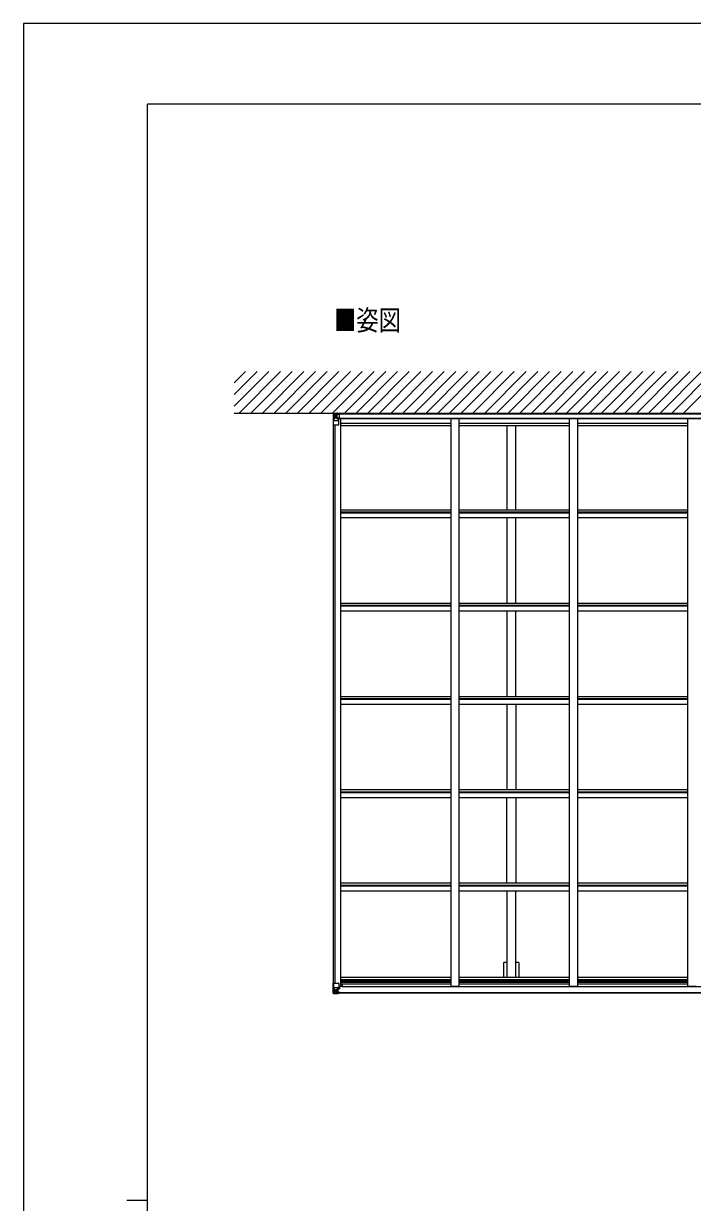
# Model space of a CAD drawing. Units: millimetres, scale not verified. Extents: x -10512 to 10512, y -7425 to 7425.
# Drawn here: x -10512 to -6468, y 299 to 7425 of the extents above; entities that cross this region are included whole.
import ezdxf
from ezdxf.enums import TextEntityAlignment as Align

# ---------------------------------------------------------------- set-up
doc = ezdxf.new("R2010")
doc.units = ezdxf.units.MM
doc.header["$LTSCALE"] = 40
for name, color, linetype in [('0-2_USER1', 3, 'Continuous'), ('0-5_YKK_13', 4, 'Continuous'), ('0-6_YKK_A1', 4, 'Continuous'), ('0-8_YKK_ZWAK', 7, 'Continuous')]:
    doc.layers.add(name, color=color, linetype=linetype)
doc.styles.add('ＭＳ ゴシック', font='')
doc.styles.get('ＭＳ ゴシック').set_extended_font_data('MS Gothic')

msp = doc.modelspace()

# ---------------------------------------------------------------- linework, layer by layer
at = {"layer": '0-5_YKK_13'}
for p, q in [((-8640.45, 5060.42), (-8640.45, 4999.71)), ((-8639.51, 5061.38), (-8639.51, 5061.42)), ((-8637.61, 5060.36), (-8637.61, 5060.29)), ((-8637.61, 4999.71), (-8637.61, 5060.29)), ((-8633.64, 5056.92), (-8636.37, 5060.59)), ((-8618.45, 5070.99), (-8618.45, 5063.05)), ((-8616.95, 5065.94), (-8618.45, 5065.94)), ((-8618.45, 5063.05), (-8618.45, 5060.68)), ((-8604.95, 5061.43), (-8618.45, 5060.68)), ((-8618.45, 5060.68), (-8618.45, 5039.91)), ((-8616.95, 5070.99), (-8616.95, 5063.2)), ((-8611.95, 5070.99), (-8616.95, 5070.99)), ((-8611.95, 5068.03), (-8616.95, 5068.34)), ((-8616.95, 5063.2), (-8616.95, 5063.2)), ((-8611.95, 5070.99), (-8611.95, 5068.03)), ((-8611.95, 5068.03), (-8611.95, 5067.63)), ((-8604.95, 5067.07), (-8604.95, 5036.27)), ((-8640.45, 4999.71), (-8607.45, 4999.71)), ((-8637.06, 5026.59), (-8632.92, 5038.67)), ((-8637.06, 5026.59), (-8630.45, 5026.38)), ((-8632.78, 5053.41), (-8630.45, 5053.47)), ((-8632.78, 5039.94), (-8632.78, 5053.41)), ((-8630.45, 5039.91), (-8632.78, 5039.94)), ((-8630.45, 5053.47), (-8618.45, 5053.47)), ((-8630.45, 5039.91), (-8630.45, 5039.91)), ((-8618.45, 5039.91), (-8630.45, 5039.91)), ((-8630.45, 5026.38), (-8606.45, 5026.38)), ((-8625.93, 5046.27), (-8625.93, 5045.31)), ((-8604.95, 5039.91), (-8618.45, 5039.91)), ((-8618.45, 5039.91), (-8618.45, 5038.64)), ((-8604.95, 5038.99), (-8618.45, 5038.64)), ((-8618.45, 5038.64), (-8618.45, 5035.92)), ((-8604.95, 5036.27), (-8618.45, 5035.92)), ((-8617.62, 5035.72), (-8617.62, 5035.92)), ((-8607.28, 5034.06), (-8617.62, 5035.72)), ((-8615.42, 5036), (-8607.28, 5034.7)), ((-8607.28, 5034.7), (-8607.28, 5034.06)), ((-8606.45, 5000.71), (-8606.45, 5033.81)), ((-8637.61, 1624.47), (-8607.45, 1624.47)), ((-8637.61, 1624.47), (-8637.61, 1563.89)), ((-8637.06, 1597.59), (-8630.45, 1597.8)), ((-8637.06, 1597.59), (-8632.92, 1585.51)), ((-8630.45, 1584.27), (-8632.78, 1584.24)), ((-8632.78, 1584.24), (-8632.78, 1570.77)), ((-8632.78, 1570.77), (-8630.45, 1570.71)), ((-8630.45, 1597.8), (-8606.45, 1597.8)), ((-8630.45, 1584.27), (-8618.45, 1584.27)), ((-8630.45, 1584.27), (-8630.45, 1584.27)), ((-8630.45, 1570.72), (-8618.45, 1570.72)), ((-8624.97, 1577.91), (-8624.97, 1578.87)), ((-8619.45, 1570.72), (-8618.45, 1570.72)), ((-8616.95, 1584.27), (-8618.45, 1584.27)), ((-8616.95, 1570.72), (-8618.45, 1570.72)), ((-8607.28, 1590.12), (-8617.62, 1588.46)), ((-8617.62, 1587.83), (-8607.28, 1589.48)), ((-8617.62, 1588.46), (-8617.62, 1587.83)), ((-8612.95, 1580.68), (-8616.95, 1580.68)), ((-8612.95, 1572.47), (-8616.95, 1572.47)), ((-8616.84, 1568.84), (-8612.95, 1568.84)), ((-8616.46, 1568.63), (-8616.46, 1568.47)), ((-8616.46, 1568.47), (-8616.45, 1568.47)), ((-8616.45, 1568.47), (-8616.45, 1567.54)), ((-8606.45, 1568.38), (-8616.45, 1568.47)), ((-8612.95, 1588.58), (-8612.95, 1568.84)), ((-8612.95, 1568.84), (-8612.95, 1568.61)), ((-8607.28, 1589.48), (-8607.28, 1590.12)), ((-8607, 1589.56), (-8602.95, 1589.6)), ((-8606.45, 1623.47), (-8606.45, 1590.37)), ((-8585.95, 1604.78), (-8606.45, 1604.78)), ((-8601.95, 1601.47), (-8606.45, 1601.47)), ((-8606.45, 1568.38), (-8606.45, 1566.77)), ((-8602.95, 1591.33), (-8601.95, 1591.32)), ((-8601.95, 1589.6), (-8602.95, 1589.6)), ((-8601.95, 1604.78), (-8601.95, 1589.6)), ((-8600.45, 1568.45), (-8600.45, 1568.34)), ((-8600.45, 1566.77), (-8600.45, 1568.34)), ((-8640.45, 1563.76), (-8640.45, 1563.8)), ((-8639.51, 1562.81), (-8639.51, 1562.77)), ((-8639.51, 1562.76), (-8639.51, 1562.76)), ((-8630.54, 1562.38), (-8638.46, 1562.85)), ((-8637.61, 1563.82), (-8637.61, 1563.89)), ((-8633.64, 1567.26), (-8636.37, 1563.6)), ((-8618.45, 1561.59), (-8630.45, 1562.37)), ((-8616.95, 1567.18), (-8618.45, 1567.18)), ((-8618.45, 1562.36), (-8611.95, 1561.96)), ((-8611.95, 1561.08), (-8618.45, 1561.47)), ((-8616.45, 1567.54), (-8616.95, 1567.54)), ((-8611.95, 1562.89), (-8616.95, 1562.97)), ((-8616.45, 1567.54), (-8616.45, 1566.54)), ((-8608.45, 1566.54), (-8616.45, 1566.54)), ((-8616.45, 1566.54), (-8616.45, 1566.51)), ((-8608.45, 1566.51), (-8616.45, 1566.51)), ((-8611.95, 1562.89), (-8611.95, 1563.7)), ((-8611.95, 1562.47), (-8611.95, 1562.89)), ((-8611.95, 1562.47), (-8611.95, 1561.96)), ((-8611.95, 1561.96), (-8611.95, 1561.08)), ((-8606.95, 1563.27), (-8606.95, 1563.7)), ((-8606.65, 1563.27), (-8606.95, 1563.27)), ((-8606.65, 1563.27), (-8604.96, 1563.7)), ((-8606.45, 1566.77), (-8601.45, 1566.77)), ((-8601.45, 1565.77), (-8601.45, 1566.77)), ((-8601.45, 1566.77), (-8600.45, 1566.77)), ((-8600.45, 1566.77), (-8600.45, 1565.77))]:
    msp.add_line(p, q, dxfattribs=at)
for points in [[(-8639.51, 5061.42), (-8630.45, 5061.97), (-8618.45, 5062.71)], [(-8618.45, 5062.59), (-8630.45, 5061.81), (-8638.47, 5061.33)], [(-8604.95, 5063.92), (-8608.56, 5063.71), (-8616.95, 5063.2)], [(-8604.95, 5067.06), (-8607.51, 5067.31), (-8611.95, 5067.68)], [(-8604.95, 5066.97), (-8607.57, 5067.24), (-8611.95, 5067.63)], [(-8626.89, 5048.19), (-8627.85, 5048.19), (-8627.85, 5047.23), (-8626.89, 5047.23)], [(-8624.97, 5049.15), (-8624.97, 5050.11), (-8625.93, 5050.11), (-8625.93, 5049.15)], [(-8625.93, 5045.31), (-8624.97, 5045.31), (-8624.97, 5046.27)], [(-8624.01, 5047.23), (-8623.05, 5047.23), (-8623.05, 5048.19), (-8624.01, 5048.19)], [(-8640.45, 1563.8), (-8640.45, 1624.47), (-8637.61, 1624.47)], [(-8639.51, 1562.76), (-8630.45, 1562.21), (-8618.45, 1561.47), (-8618.45, 1587.57)], [(-8626.89, 1576.95), (-8627.85, 1576.95), (-8627.85, 1575.99), (-8626.89, 1575.99)], [(-8624.97, 1578.87), (-8625.93, 1578.87), (-8625.93, 1577.91)], [(-8625.93, 1575.03), (-8625.93, 1574.07), (-8624.97, 1574.07), (-8624.97, 1575.03)], [(-8624.01, 1575.99), (-8623.05, 1575.99), (-8623.05, 1576.95), (-8624.01, 1576.95)], [(-8611.95, 1562.47), (-8616.95, 1562.47), (-8616.95, 1587.94)], [(-8601.45, 1568.5), (-8616.45, 1568.63), (-8616.46, 1568.63)], [(-8602.95, 1589.6), (-8602.95, 1591.33), (-8606.45, 1591.35)], [(-8606.45, 1568.38), (-8606.45, 1568.39), (-8600.45, 1568.34)], [(-8616.45, 1567.54), (-8608.45, 1567.54), (-8608.45, 1565.77)]]:
    msp.add_lwpolyline(points, dxfattribs=at)
for centre in [(-8625.45, 5047.71), (-8625.45, 1576.47)]:
    msp.add_circle(centre, 5.3, dxfattribs=at)
for centre, radius, start, end in [((-8639.45, 5060.42), 0.999, 93.4424, 179.95083), ((-8639.45, 5060.42), 1, 93.50017, 180.00079), ((-8639.45, 5060.38), 0.999, 93.4424, 179.95083), ((-8638.3, 5074.03), 12.7, 269.24466, 275.10311), ((-8636.32, 5060.42), 1.28, 131.17831, 182.45895), ((-8626.89, 5049.15), 0.96, 270, 0), ((-8626.89, 5046.27), 0.96, 0, 90), ((-8624.01, 5049.15), 0.96, 180, 270), ((-8624.01, 5046.27), 0.96, 90, 180), ((-8617.51, 5036.65), 0.937, 230.93398, 263.26766), ((-8607.45, 5000.71), 1, 270, 0), ((-8607.39, 5033.77), 0.937, 2.32209, 83.26766), ((-8607.39, 5033.13), 0.937, 2.32209, 83.26766), ((-8626.89, 1577.91), 0.96, 270, 0), ((-8626.89, 1575.03), 0.96, 0, 90), ((-8624.01, 1577.91), 0.96, 180, 270), ((-8624.01, 1575.03), 0.96, 90, 180), ((-8617.51, 1587.53), 0.937, 96.73234, 177.67791), ((-8617.51, 1586.9), 0.937, 96.73234, 177.67791), ((-8616.44, 1569.14), 0.513, 178.95293, 268.11972), ((-8616.45, 1568.97), 0.5, 179.95536, 269.47105), ((-8607.45, 1623.47), 1, 0, 90), ((-8607.39, 1591.05), 0.937, 276.73234, 357.67791), ((-8607.39, 1590.41), 0.937, 276.73234, 357.67791), ((-8601.31, 1560.81), 7.69, 83.56574, 91.03001), ((-8639.45, 1563.8), 0.999, 180.04917, 266.5576), ((-8639.45, 1563.76), 0.999, 180.04917, 266.5576), ((-8639.45, 1563.76), 1, 179.99921, 266.49983), ((-8638.3, 1550.15), 12.7, 84.89689, 90.75534), ((-8636.32, 1563.76), 1.28, 177.54105, 228.82169), ((-8616.45, 1566.04), 0.5, 89.99891, 179.99891), ((-8616.45, 1566.01), 0.5, 90.00309, 180.00198)]:
    msp.add_arc(centre, radius, start, end, dxfattribs=at)
for centre, major_axis, ratio, start_param, end_param in [((-8438.51, 5073.73), (201, 12.36), 0.060933, 3.1373463, 3.1378449), ((-8637.51, 5061.5), (2, 0.12), 0.060933, 3.1378449, 4.2119296), ((-8637.32, 5058.4), (-0.02, 3), 0.466854, 5.5234897, 6.1575023), ((-8575.12, 5065.68), (-43.33, -2.64), 0.005841, 6.018941, 6.2828297), ((-8636.34, 5028.94), (0.85, 2.32), 0.403757, 2.3087461, 3.2744049), ((-8635.65, 5053.33), (0.03, 5), 0.573921, 4.7320603, 5.5159136), ((-8634.19, 5039.96), (0, 3), 0.468246, 4.2703918, 4.7058971), ((-8712.2, 5053.47), (81.75, 0), 0.061163, 0, 0.0007725), ((-8636.34, 1595.24), (0.85, -2.32), 0.403757, 3.0087805, 3.9744392), ((-8635.65, 1570.85), (0.03, -5), 0.573921, 0.7672717, 1.551125), ((-8634.19, 1584.22), (0, -3), 0.468246, 1.5772882, 2.0127935), ((-8712.2, 1570.72), (81.75, 0), 0.061163, 6.2824128, 6.2831853), ((-8637.51, 1562.68), (2, -0.12), 0.060933, 2.0712557, 3.1453404), ((-8438.51, 1550.45), (201, -12.36), 0.060933, 3.1453404, 3.145839), ((-8637.32, 1565.78), (-0.02, -3), 0.466854, 0.125683, 0.7596956)]:
    msp.add_ellipse(centre, major_axis=major_axis, ratio=ratio, start_param=start_param, end_param=end_param, dxfattribs=at)
at = {"layer": '0-6_YKK_A1'}
for p, q in [((-9238.45, 5112.24), (-9029.7, 5320.99)), ((-9238.45, 5182.95), (-9100.41, 5320.99)), ((-9238.45, 5253.66), (-9171.12, 5320.99)), ((-9208.99, 5070.99), (-8958.99, 5320.99)), ((-9138.28, 5070.99), (-8888.28, 5320.99)), ((-9067.57, 5070.99), (-8817.57, 5320.99)), ((-8996.86, 5070.99), (-8746.86, 5320.99)), ((-8926.15, 5070.99), (-8676.15, 5320.99)), ((-8855.44, 5070.99), (-8605.44, 5320.99)), ((-8784.73, 5070.99), (-8534.73, 5320.99)), ((-8714.02, 5070.99), (-8464.02, 5320.99)), ((-8643.3, 5070.99), (-8393.3, 5320.99)), ((-8572.59, 5070.99), (-8322.59, 5320.99)), ((-8501.88, 5070.99), (-8251.88, 5320.99)), ((-8431.17, 5070.99), (-8181.17, 5320.99)), ((-8360.46, 5070.99), (-8110.46, 5320.99)), ((-8289.75, 5070.99), (-8039.75, 5320.99)), ((-8219.04, 5070.99), (-7969.04, 5320.99)), ((-8148.33, 5070.99), (-7898.33, 5320.99)), ((-8077.62, 5070.99), (-7827.62, 5320.99)), ((-8006.91, 5070.99), (-7756.91, 5320.99)), ((-7936.2, 5070.99), (-7686.2, 5320.99)), ((-7865.49, 5070.99), (-7615.49, 5320.99)), ((-7794.78, 5070.99), (-7544.78, 5320.99)), ((-7724.07, 5070.99), (-7474.07, 5320.99)), ((-7653.36, 5070.99), (-7403.36, 5320.99)), ((-7582.64, 5070.99), (-7332.64, 5320.99)), ((-7511.93, 5070.99), (-7261.93, 5320.99)), ((-7441.22, 5070.99), (-7191.22, 5320.99)), ((-7370.51, 5070.99), (-7120.51, 5320.99)), ((-7299.8, 5070.99), (-7049.8, 5320.99)), ((-7229.09, 5070.99), (-6979.09, 5320.99)), ((-7158.38, 5070.99), (-6908.38, 5320.99)), ((-7087.67, 5070.99), (-6837.67, 5320.99)), ((-7016.96, 5070.99), (-6766.96, 5320.99)), ((-6946.25, 5070.99), (-6696.25, 5320.99)), ((-6875.54, 5070.99), (-6625.54, 5320.99)), ((-6804.83, 5070.99), (-6554.83, 5320.99)), ((-6734.12, 5070.99), (-6484.12, 5320.99)), ((-6663.41, 5070.99), (-6413.41, 5320.99)), ((-6592.7, 5070.99), (-6342.7, 5320.99)), ((-6521.98, 5070.99), (-6271.98, 5320.99)), ((-9238.45, 5070.99), (-2986.45, 5070.99)), ((-3619.95, 5064.99), (-8604.95, 5064.99)), ((-3619.95, 5063.69), (-8604.95, 5063.69)), ((-8638.45, 1624.47), (-8638.45, 4999.71)), ((-8628.75, 1624.47), (-8628.75, 4999.71)), ((-8604.95, 5040.3), (-3619.95, 5040.3)), ((-8604.95, 5038.58), (-3619.95, 5038.58)), ((-8593.45, 1604.99), (-8593.45, 5038.58)), ((-8593.45, 5010.02), (-7927.45, 5010.02)), ((-8593.45, 4995.27), (-7927.45, 4995.27)), ((-7927.45, 1604.99), (-7927.45, 5038.58)), ((-7877.45, 1604.99), (-7877.45, 5038.58)), ((-7877.45, 5010.02), (-7211.45, 5010.02)), ((-7877.45, 4995.27), (-7211.45, 4995.27)), ((-7589.95, 4995.27), (-7589.95, 4483.7)), ((-7534.95, 4483.7), (-7534.95, 4995.27)), ((-7211.45, 1604.99), (-7211.45, 5038.58)), ((-7161.45, 1604.99), (-7161.45, 5038.58)), ((-7161.45, 5010.02), (-6495.45, 5010.02)), ((-7161.45, 4995.27), (-6495.45, 4995.27)), ((-6495.45, 1604.99), (-6495.45, 5038.58)), ((-7927.45, 4483.7), (-8593.45, 4483.7)), ((-7927.45, 4470.7), (-8593.45, 4470.7)), ((-7927.45, 4466.15), (-8593.45, 4466.15)), ((-7927.45, 4436.41), (-8593.45, 4436.41)), ((-7211.45, 4483.7), (-7877.45, 4483.7)), ((-7211.45, 4470.7), (-7877.45, 4470.7)), ((-7211.45, 4466.15), (-7877.45, 4466.15)), ((-7211.45, 4436.41), (-7877.45, 4436.41)), ((-7589.95, 4436.41), (-7589.95, 3919.97)), ((-7534.95, 3919.97), (-7534.95, 4436.41)), ((-6495.45, 4483.7), (-7161.45, 4483.7)), ((-6495.45, 4470.7), (-7161.45, 4470.7)), ((-6495.45, 4466.15), (-7161.45, 4466.15)), ((-6495.45, 4436.41), (-7161.45, 4436.41)), ((-7927.45, 3919.97), (-8593.45, 3919.97)), ((-7211.45, 3919.97), (-7877.45, 3919.97)), ((-6495.45, 3919.97), (-7161.45, 3919.97)), ((-7927.45, 3906.97), (-8593.45, 3906.97)), ((-7927.45, 3902.42), (-8593.45, 3902.42)), ((-7927.45, 3872.69), (-8593.45, 3872.69)), ((-7211.45, 3906.97), (-7877.45, 3906.97)), ((-7211.45, 3902.42), (-7877.45, 3902.42)), ((-7211.45, 3872.69), (-7877.45, 3872.69)), ((-7589.95, 3872.69), (-7589.95, 3356.25)), ((-7534.95, 3356.25), (-7534.95, 3872.69)), ((-6495.45, 3906.97), (-7161.45, 3906.97)), ((-6495.45, 3902.42), (-7161.45, 3902.42)), ((-6495.45, 3872.69), (-7161.45, 3872.69)), ((-7927.45, 3356.25), (-8593.45, 3356.25)), ((-7211.45, 3356.25), (-7877.45, 3356.25)), ((-6495.45, 3356.25), (-7161.45, 3356.25)), ((-7927.45, 3343.24), (-8593.45, 3343.24)), ((-7927.45, 3338.69), (-8593.45, 3338.69)), ((-7927.45, 3308.96), (-8593.45, 3308.96)), ((-7211.45, 3343.24), (-7877.45, 3343.24)), ((-7211.45, 3338.69), (-7877.45, 3338.69)), ((-7211.45, 3308.96), (-7877.45, 3308.96)), ((-7589.95, 3308.96), (-7589.95, 2792.52)), ((-7534.95, 3308.96), (-7534.95, 2792.52)), ((-6495.45, 3343.24), (-7161.45, 3343.24)), ((-6495.45, 3338.69), (-7161.45, 3338.69)), ((-6495.45, 3308.96), (-7161.45, 3308.96)), ((-7927.45, 2792.52), (-8593.45, 2792.52)), ((-7927.45, 2779.51), (-8593.45, 2779.51)), ((-7211.45, 2792.52), (-7877.45, 2792.52)), ((-7211.45, 2779.51), (-7877.45, 2779.51)), ((-6495.45, 2792.52), (-7161.45, 2792.52)), ((-6495.45, 2779.51), (-7161.45, 2779.51)), ((-7927.45, 2774.97), (-8593.45, 2774.97)), ((-7927.45, 2745.23), (-8593.45, 2745.23)), ((-7211.45, 2774.97), (-7877.45, 2774.97)), ((-7211.45, 2745.23), (-7877.45, 2745.23)), ((-7589.95, 2228.79), (-7589.95, 2745.23)), ((-7534.95, 2745.23), (-7534.95, 2228.79)), ((-6495.45, 2774.97), (-7161.45, 2774.97)), ((-6495.45, 2745.23), (-7161.45, 2745.23)), ((-7927.45, 2228.79), (-8593.45, 2228.79)), ((-7927.45, 2215.78), (-8593.45, 2215.78)), ((-7927.45, 2211.24), (-8593.45, 2211.24)), ((-7211.45, 2228.79), (-7877.45, 2228.79)), ((-7211.45, 2215.78), (-7877.45, 2215.78)), ((-7211.45, 2211.24), (-7877.45, 2211.24)), ((-6495.45, 2228.79), (-7161.45, 2228.79)), ((-6495.45, 2215.78), (-7161.45, 2215.78)), ((-6495.45, 2211.24), (-7161.45, 2211.24)), ((-7927.45, 2181.5), (-8593.45, 2181.5)), ((-7211.45, 2181.5), (-7877.45, 2181.5)), ((-7589.95, 2181.5), (-7589.95, 1658.11)), ((-7534.95, 1658.11), (-7534.95, 2181.5)), ((-6495.45, 2181.5), (-7161.45, 2181.5)), ((-7589.95, 1749), (-7607.65, 1749)), ((-7607.65, 1658.11), (-7607.65, 1749)), ((-7517.25, 1749), (-7534.95, 1749)), ((-7517.25, 1749), (-7517.25, 1658.11)), ((-7927.45, 1658.11), (-8593.45, 1658.11)), ((-7927.45, 1645.11), (-8593.45, 1645.11)), ((-7927.45, 1640.03), (-8593.45, 1640.03)), ((-7211.45, 1658.11), (-7877.45, 1658.11)), ((-7211.45, 1645.11), (-7877.45, 1645.11)), ((-7211.45, 1640.03), (-7877.45, 1640.03)), ((-6495.45, 1658.11), (-7161.45, 1658.11)), ((-6495.45, 1645.11), (-7161.45, 1645.11)), ((-6495.45, 1640.03), (-7161.45, 1640.03)), ((-8593.45, 1604.99), (-8606.45, 1604.99)), ((-7927.45, 1636.1), (-8593.45, 1636.1)), ((-7927.45, 1627.9), (-8593.45, 1627.9)), ((-7927.45, 1619.5), (-8593.45, 1619.5)), ((-8585.95, 1619.5), (-8585.95, 1603.99)), ((-8585.95, 1603.99), (-3638.95, 1603.99)), ((-7877.45, 1604.99), (-7927.45, 1604.99)), ((-7211.45, 1636.1), (-7877.45, 1636.1)), ((-7211.45, 1627.9), (-7877.45, 1627.9)), ((-7211.45, 1619.5), (-7877.45, 1619.5)), ((-7161.45, 1604.99), (-7211.45, 1604.99)), ((-6495.45, 1636.1), (-7161.45, 1636.1)), ((-6495.45, 1627.9), (-7161.45, 1627.9)), ((-6495.45, 1619.5), (-7161.45, 1619.5)), ((-6445.45, 1604.99), (-6495.45, 1604.99)), ((-3607.95, 1565.85), (-8616.95, 1565.85)), ((-3607.95, 1563.7), (-8616.95, 1563.7))]:
    msp.add_line(p, q, dxfattribs=at)
at = {"layer": '0-8_YKK_ZWAK'}
for p, q in [((9737.55, 6937.5), (-9762.45, 6937.5)), ((-9762.45, -6312.5), (-9762.45, 6937.5)), ((-9887.45, 312.5), (-9762.45, 312.5))]:
    msp.add_line(p, q, dxfattribs=at)
msp.add_lwpolyline([(-10512.5, -7425), (10512.5, -7425), (10512.5, 7425), (-10512.5, 7425)], close=True, dxfattribs=at)

# ---------------------------------------------------------------- texts
at = {"layer": '0-2_USER1', "style": 'ＭＳ ゴシック', "width": 0.8}
msp.add_text('■姿図', height=123.8, dxfattribs=at).set_placement((-8635.51, 5533.22), align=Align.BOTTOM_LEFT)

doc.saveas('drawing.dxf')
